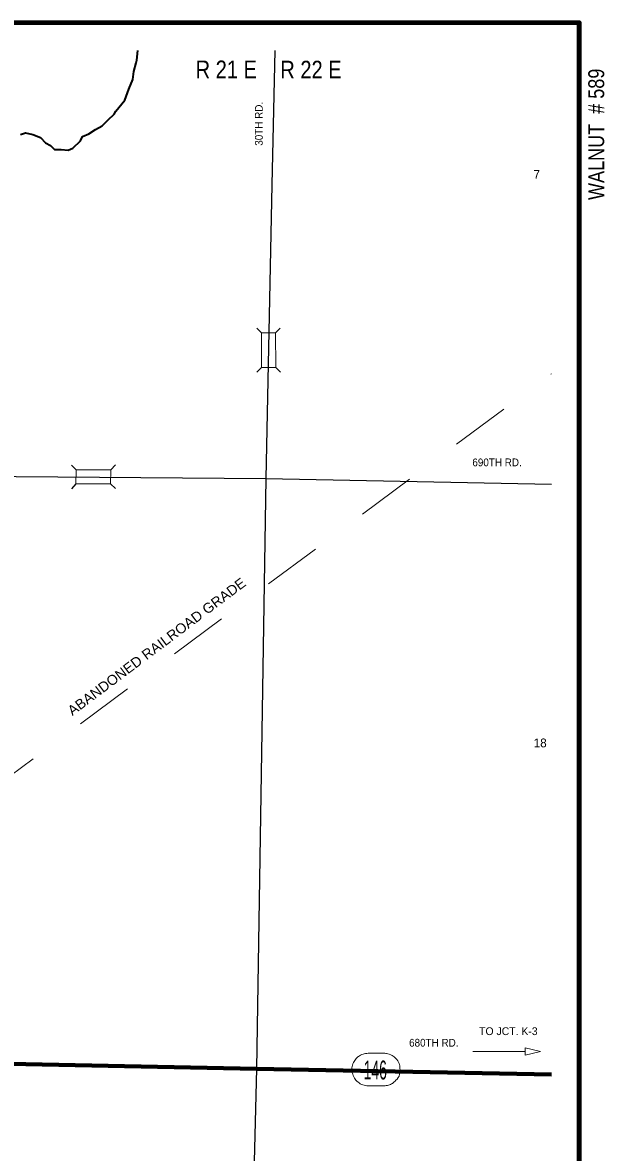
# Model space of a CAD drawing. Extents: x 189.58 to 194, y 44.19 to 48.12.
# Drawn here: x 192.511 to 193.504, y 46.196 to 48.125 of the extents above; entities that cross this region are included whole.
import ezdxf
from ezdxf.enums import TextEntityAlignment as Align

# ---------------------------------------------------------------- set-up
doc = ezdxf.new("R2010")
doc.units = 0
doc.header["$LTSCALE"] = 0.0068
doc.linetypes.add('SHORT_DASHED', pattern=[2.7, 1.5, -1.2])
for name, color, linetype, lineweight in [('12', 7, 'Continuous', 80), ('14', 7, 'Continuous', 25), ('17', 7, 'SHORT_DASHED', 13), ('19', 7, 'Continuous', 13), ('21', 7, 'Continuous', 25), ('25', 7, 'Continuous', 35), ('35', 7, 'Continuous', 13), ('48', 7, 'Continuous', 106)]:
    doc.layers.add(name, color=color, linetype=linetype, lineweight=lineweight)
for name, color, linetype in [('45', 7, 'Continuous'), ('46', 7, 'Continuous'), ('49', 7, 'Continuous')]:
    doc.layers.add(name, color=color, linetype=linetype)

msp = doc.modelspace()

# ---------------------------------------------------------------- linework, layer by layer
at = {"layer": '12'}
msp.add_lwpolyline([(193.413636, 46.329167), (192.910417, 46.338826), (192.403409, 46.348674), (191.903598, 46.355682), (190.911932, 46.381439), (189.912689, 46.404356), (189.625758, 46.413636)], dxfattribs=at)
at = {"layer": '14'}
for points in [[(192.941667, 48.077083), (192.936742, 47.847917), (192.926136, 47.346212), (192.910417, 46.338826), (192.885606, 45.340909), (192.860985, 44.289394)], [(190.626136, 47.388447), (190.919886, 47.381061), (191.427273, 47.370644), (191.925189, 47.361553), (192.428598, 47.350568), (192.926136, 47.346212), (193.413636, 47.336932)]]:
    msp.add_lwpolyline(points, dxfattribs=at)
at = {"layer": '17'}
msp.add_line((191.64678, 46.211742), (193.413636, 47.525189), dxfattribs=at)
at = {"layer": '19'}
msp.add_lwpolyline([(193.127841, 46.365341), (193.100947, 46.365152), (193.098674, 46.364962), (193.096591, 46.364583), (193.094318, 46.364394), (193.092235, 46.363636), (193.090341, 46.362879), (193.088068, 46.361932), (193.086174, 46.360985), (193.084659, 46.359848), (193.083144, 46.358902), (193.082008, 46.357765), (193.080303, 46.35625), (193.079356, 46.354545), (193.07822, 46.35303), (193.077273, 46.351326), (193.076136, 46.349242), (193.075, 46.34697), (193.074242, 46.345076), (193.073485, 46.342614), (193.073295, 46.340341), (193.073295, 46.3375), (193.073295, 46.335227), (193.073485, 46.332197), (193.074621, 46.329545), (193.075568, 46.327083), (193.076515, 46.325), (193.077462, 46.322538), (193.078788, 46.321212), (193.080114, 46.319508), (193.081818, 46.317424), (193.083712, 46.315909), (193.085417, 46.314773), (193.087121, 46.313258), (193.089773, 46.311932), (193.091667, 46.311364), (193.094129, 46.310606), (193.096212, 46.310038), (193.098864, 46.30947), (193.100947, 46.309659), (193.127841, 46.309848), (193.129924, 46.309848), (193.131818, 46.310038), (193.133902, 46.310227), (193.135417, 46.310606), (193.1375, 46.311553), (193.139015, 46.311932), (193.14072, 46.312879), (193.142424, 46.313826), (193.14375, 46.314773), (193.145265, 46.316288), (193.147159, 46.317803), (193.148295, 46.319508), (193.150189, 46.321212), (193.152083, 46.323674), (193.153598, 46.326326), (193.154167, 46.329545), (193.154735, 46.332008), (193.155303, 46.33447), (193.155303, 46.337121), (193.155114, 46.339394), (193.154924, 46.342045), (193.154735, 46.344129), (193.154167, 46.345644), (193.153598, 46.347538), (193.152462, 46.35), (193.151326, 46.352273), (193.149811, 46.354356), (193.148485, 46.355871), (193.14697, 46.357576), (193.145076, 46.358902), (193.14375, 46.360038), (193.141667, 46.361364), (193.139394, 46.362689), (193.136932, 46.363636), (193.13428, 46.364394), (193.132008, 46.364773), (193.130871, 46.364962), (193.129545, 46.365152)], close=True, dxfattribs=at)
at = {"layer": '21'}
for p, q in [((192.910985, 47.602841), (192.918939, 47.594886)), ((192.950947, 47.60303), (192.942992, 47.594886)), ((192.919129, 47.535795), (192.911174, 47.527841)), ((192.943182, 47.535795), (192.951136, 47.52803)), ((192.602462, 47.361174), (192.594508, 47.368939)), ((192.669508, 47.369508), (192.661553, 47.361364)), ((192.602273, 47.337121), (192.594697, 47.328977)), ((192.669697, 47.329545), (192.661364, 47.337311))]:
    msp.add_line(p, q, dxfattribs=at)
at = {"layer": '21', "lineweight": 13}
for points in [[(192.943182, 47.535795), (192.942992, 47.594886), (192.918939, 47.594886), (192.919129, 47.535795)], [(192.602273, 47.337121), (192.661364, 47.337311), (192.661553, 47.361364), (192.602462, 47.361174)]]:
    msp.add_lwpolyline(points, close=True, dxfattribs=at)
at = {"layer": '25'}
msp.add_lwpolyline([(192.507955, 47.933712), (192.516477, 47.936174), (192.528977, 47.933712), (192.541856, 47.928598), (192.550379, 47.919129), (192.559091, 47.914773), (192.565909, 47.907765), (192.577083, 47.907765), (192.589205, 47.907008), (192.59697, 47.910417), (192.609848, 47.922538), (192.613258, 47.930303), (192.624432, 47.93447), (192.635606, 47.942235), (192.64678, 47.948295), (192.657197, 47.958712), (192.667424, 47.968182), (192.670076, 47.973295), (192.685606, 47.992235), (192.692424, 48.011174), (192.699242, 48.027462), (192.700947, 48.041288), (192.705303, 48.055871), (192.70625, 48.060227), (192.707955, 48.076705)], dxfattribs=at)
at = {"layer": '35'}
msp.add_line((193.368561, 46.368182), (193.279356, 46.368182), dxfattribs=at)
msp.add_lwpolyline([(193.36875, 46.362121), (193.395076, 46.368182), (193.368561, 46.374432)], close=True, dxfattribs=at)
at = {"layer": '48'}
msp.add_lwpolyline([(189.578409, 44.242045), (189.578409, 48.124621), (193.460985, 48.124432), (193.460985, 44.242045)], close=True, dxfattribs=at)

# ---------------------------------------------------------------- texts
at = {"layer": '17', "width": 1.05}
msp.add_text('ABANDONED RAILROAD GRADE', height=0.01705, rotation=36.939, dxfattribs=at).set_placement((192.745068, 47.052549), align=Align.CENTER)
at = {"layer": '19', "width": 0.55}
msp.add_text('146', height=0.0322, dxfattribs=at).set_placement((193.113068, 46.320455), align=Align.CENTER)
at = {"layer": '35'}
msp.add_text('TO JCT. K-3', height=0.0133, dxfattribs=at).set_placement((193.340152, 46.396212), align=Align.CENTER)
at = {"layer": '45'}
for s, p in [('7', (193.388636, 47.858144)), ('18', (193.394413, 46.8875))]:
    msp.add_text(s, height=0.01496, dxfattribs=at).set_placement(p, align=Align.CENTER)
at = {"layer": '46', "width": 0.85}
for s, p in [('R 21 E', (192.858807, 48.029735)), ('R 22 E', (193.003314, 48.029356))]:
    msp.add_text(s, height=0.03011, dxfattribs=at).set_placement(p, align=Align.CENTER)
at = {"layer": '48', "width": 0.85}
msp.add_text('WALNUT  # 589', height=0.0271, rotation=90, dxfattribs=at).set_placement((193.503598, 47.933902), align=Align.CENTER)
at = {"layer": '49', "width": 0.95}
msp.add_text('30TH RD.', height=0.01326, rotation=90, dxfattribs=at).set_placement((192.921023, 47.951894), align=Align.CENTER)
for s, p in [('690TH RD.', (193.320833, 47.367235)), ('680TH RD.', (193.212879, 46.376515))]:
    msp.add_text(s, height=0.01326, dxfattribs=at).set_placement(p, align=Align.CENTER)

doc.saveas('drawing.dxf')
